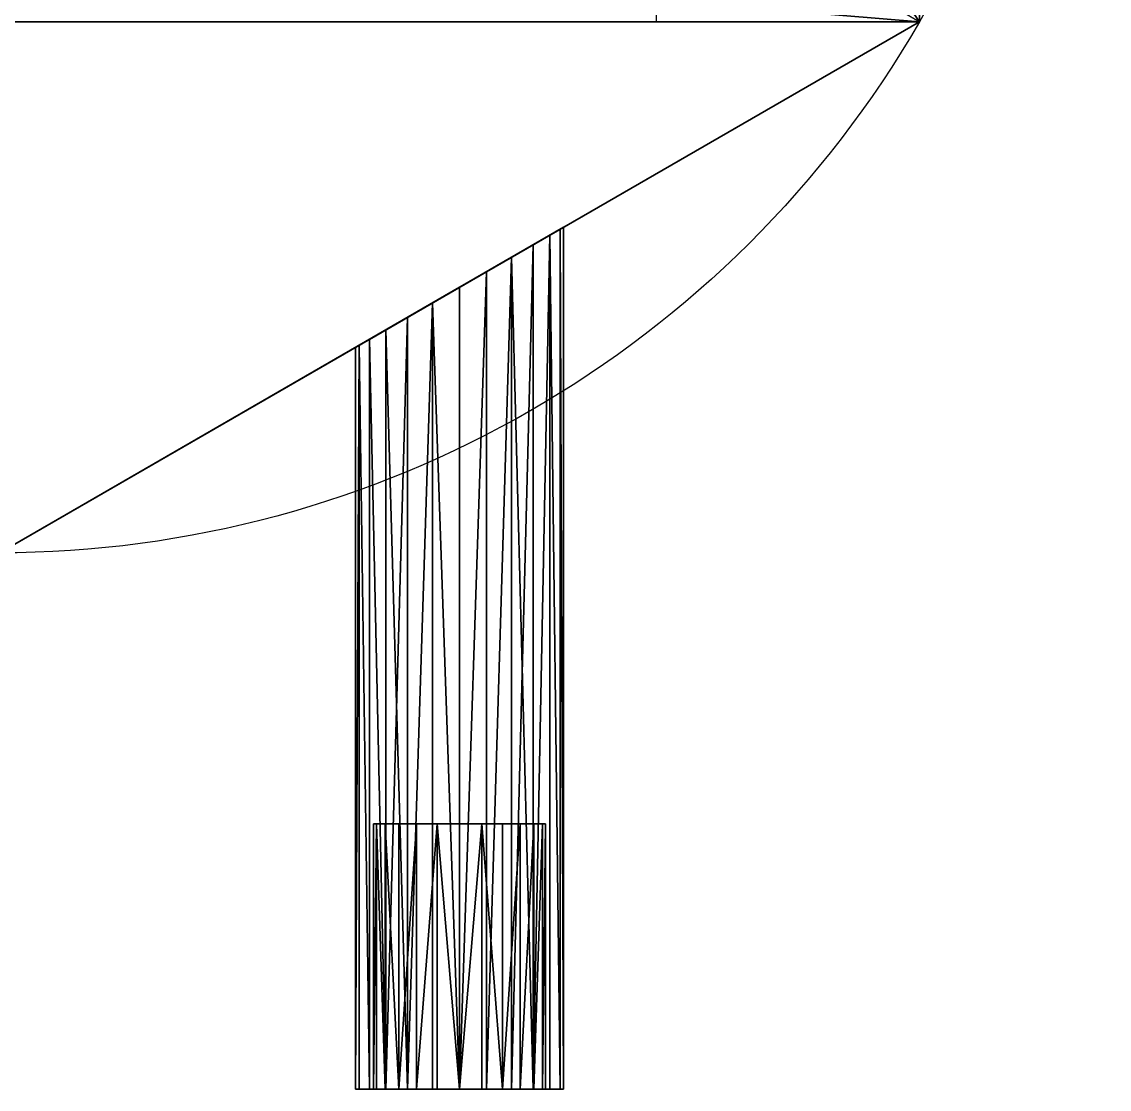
# Model space of a CAD drawing. Extents: x -1.04 to 1.04, y -1.51 to 1.
# Drawn here: x 0.021 to 1.045, y -1.505 to -0.5 of the extents above; entities that cross this region are included whole.
import ezdxf

# ---------------------------------------------------------------- set-up
doc = ezdxf.new("R2010")
doc.units = 0
doc.layers.get('0').update_dxf_attribs({"color": 13, "linetype": 'CONTINUOUS'})

msp = doc.modelspace()

# ---------------------------------------------------------------- linework, layer by layer
for p, q in [((0.866, -0.5, 1), (0.866, -0.5, 0.5)), ((0.5276, -0.6954, 0.7754), (0.5179, -0.701, 0.799)), ((0.5276, -0.6954, 0.7246), (0.5179, -0.701, 0.701)), ((0.531, -0.6934, 0.75), (0.5276, -0.6954, 0.7754)), ((0.5276, -0.6954, 0.7246), (0.531, -0.6934, 0.75)), ((0.5276, -1.505, 0.7246), (0.5276, -0.6954, 0.7246)), ((0.5276, -1.505, 0.7754), (0.5276, -0.6954, 0.7754)), ((0.531, -1.505, 0.75), (0.531, -0.6934, 0.75)), ((0.5023, -0.71, 0.6807), (0.5179, -0.701, 0.701)), ((0.5179, -0.701, 0.799), (0.5023, -0.71, 0.8193)), ((0.5179, -1.505, 0.799), (0.5179, -0.701, 0.799)), ((0.5179, -1.505, 0.701), (0.5179, -0.701, 0.701)), ((0.482, -0.7217, 0.6652), (0.5023, -0.71, 0.6807)), ((0.5023, -0.71, 0.8193), (0.482, -0.7217, 0.8348)), ((0.5023, -1.505, 0.8193), (0.5023, -0.71, 0.8193)), ((0.5023, -1.505, 0.6807), (0.5023, -0.71, 0.6807)), ((0.4584, -0.7354, 0.6554), (0.482, -0.7217, 0.6652)), ((0.482, -0.7217, 0.8348), (0.4584, -0.7354, 0.8446)), ((0.482, -1.505, 0.8348), (0.482, -0.7217, 0.8348)), ((0.482, -1.505, 0.6652), (0.482, -0.7217, 0.6652)), ((0.433, -0.75, 0.652), (0.4584, -0.7354, 0.6554)), ((0.4584, -0.7354, 0.8446), (0.433, -0.75, 0.848)), ((0.4584, -1.505, 0.8446), (0.4584, -0.7354, 0.8446)), ((0.4584, -1.505, 0.6554), (0.4584, -0.7354, 0.6554)), ((0.4077, -0.7646, 0.8446), (0.433, -0.75, 0.848)), ((0.433, -0.75, 0.652), (0.4077, -0.7646, 0.6554)), ((0.433, -1.505, 0.848), (0.433, -0.75, 0.848)), ((0.433, -1.505, 0.652), (0.433, -0.75, 0.652)), ((0.4077, -0.7646, 0.8446), (0.384, -0.7783, 0.8348)), ((0.384, -0.7783, 0.6652), (0.4077, -0.7646, 0.6554)), ((0.4077, -1.505, 0.8446), (0.4077, -0.7646, 0.8446)), ((0.4077, -1.505, 0.6554), (0.4077, -0.7646, 0.6554)), ((0.384, -0.7783, 0.8348), (0.3637, -0.79, 0.8193)), ((0.384, -0.7783, 0.6652), (0.3637, -0.79, 0.6807)), ((0.384, -1.505, 0.8348), (0.384, -0.7783, 0.8348)), ((0.384, -1.505, 0.6652), (0.384, -0.7783, 0.6652)), ((0.3637, -0.79, 0.6807), (0.3482, -0.799, 0.701)), ((0.3482, -0.799, 0.799), (0.3637, -0.79, 0.8193)), ((0.3637, -1.505, 0.8193), (0.3637, -0.79, 0.8193)), ((0.3637, -1.505, 0.6807), (0.3637, -0.79, 0.6807)), ((0.335, -0.8066, 0.75), (0.3384, -0.8046, 0.7246)), ((0.335, -0.8066, 0.75), (0.3384, -0.8046, 0.7754)), ((0.335, -1.505, 0.75), (0.335, -0.8066, 0.75)), ((0.3482, -0.799, 0.799), (0.3384, -0.8046, 0.7754)), ((0.3482, -0.799, 0.701), (0.3384, -0.8046, 0.7246)), ((0.3384, -1.505, 0.7754), (0.3384, -0.8046, 0.7754)), ((0.3384, -1.505, 0.7246), (0.3384, -0.8046, 0.7246)), ((0.3482, -1.505, 0.799), (0.3482, -0.799, 0.799)), ((0.3482, -1.505, 0.701), (0.3482, -0.799, 0.701)), ((0.3521, -1.505, 0.75), (0.3521, -1.255, 0.75)), ((0.3549, -1.505, 0.7709), (0.3549, -1.255, 0.7709)), ((0.3549, -1.505, 0.7291), (0.3549, -1.255, 0.7291)), ((0.363, -1.505, 0.7904), (0.363, -1.255, 0.7904)), ((0.363, -1.505, 0.7096), (0.363, -1.255, 0.7096)), ((0.3758, -1.505, 0.8072), (0.3758, -1.255, 0.8072)), ((0.3758, -1.505, 0.6928), (0.3758, -1.255, 0.6928)), ((0.3926, -1.505, 0.82), (0.3926, -1.255, 0.82)), ((0.3926, -1.505, 0.68), (0.3926, -1.255, 0.68)), ((0.4121, -1.505, 0.8281), (0.4121, -1.255, 0.8281)), ((0.4121, -1.505, 0.6719), (0.4121, -1.255, 0.6719)), ((0.433, -1.505, 0.8309), (0.433, -1.255, 0.8309)), ((0.433, -1.505, 0.6691), (0.433, -1.255, 0.6691)), ((0.4539, -1.505, 0.8281), (0.4539, -1.255, 0.8281)), ((0.4539, -1.505, 0.6719), (0.4539, -1.255, 0.6719)), ((0.4734, -1.505, 0.82), (0.4734, -1.255, 0.82)), ((0.4734, -1.505, 0.68), (0.4734, -1.255, 0.68)), ((0.4902, -1.505, 0.6928), (0.4902, -1.255, 0.6928)), ((0.4902, -1.505, 0.8072), (0.4902, -1.255, 0.8072)), ((0.503, -1.505, 0.7096), (0.503, -1.255, 0.7096)), ((0.503, -1.505, 0.7904), (0.503, -1.255, 0.7904)), ((0.5111, -1.505, 0.7291), (0.5111, -1.255, 0.7291)), ((0.5111, -1.505, 0.7709), (0.5111, -1.255, 0.7709)), ((0.5139, -1.505, 0.75), (0.5139, -1.255, 0.75))]:
    msp.add_line(p, q)
msp.add_polyline3d([(0.5276, -1.505, 0.7246), (0.531, -1.505, 0.75), (0.5276, -1.505, 0.7754), (0.5179, -1.505, 0.799), (0.5023, -1.505, 0.8193), (0.482, -1.505, 0.8348), (0.4584, -1.505, 0.8446), (0.433, -1.505, 0.848), (0.4077, -1.505, 0.8446), (0.384, -1.505, 0.8348), (0.3637, -1.505, 0.8193), (0.3482, -1.505, 0.799), (0.3384, -1.505, 0.7754), (0.335, -1.505, 0.75), (0.3384, -1.505, 0.7246), (0.3482, -1.505, 0.701), (0.3637, -1.505, 0.6807), (0.384, -1.505, 0.6652), (0.4077, -1.505, 0.6554), (0.433, -1.505, 0.652), (0.4584, -1.505, 0.6554), (0.482, -1.505, 0.6652), (0.5023, -1.505, 0.6807), (0.5179, -1.505, 0.701), (0.5276, -1.505, 0.7246)], close=True)
at = {"extrusion": (-4.23965e-16, -1, 2.2564e-16)}
for centre in [(0.433, 0.75, 1.255), (0.433, 0.75, 1.505)]:
    msp.add_circle(centre, 0.0809, dxfattribs=at)
at = {"extrusion": (-1.4231e-16, -1.54468e-16, -1)}
for centre, start, end in [((0, 0, -1), 150, 210), ((0, 0, -0.5), 150, 210), ((0, 0, -1), 210, 270), ((0, 0, -0.5), 210, 270)]:
    msp.add_arc(centre, 1, start, end, dxfattribs=at)

# ---------------------------------------------------------------- meshes
mesh = msp.add_polyface()
corners = [(-0.3708, 0, 0.5), (-0.3708, 0.2141, 0.5), (-0.3708, -0.2141, 0.5), (0, -1, 0.5), (-0.866, 0, 0.5), (-0.866, -0.5, 0.5), (-0.866, 0.5, 0.5), (-0.5, 0.7113, 0.5), (0, -0.4281, 0.5), (0.866, -0.5, 0.5), (0.3708, -0.2141, 0.5), (0.3708, 0.2141, 0.5), (0, 1, 0.5), (-0.2524, 0.2824, 0.5), (0, 0.4281, 0.5), (0.866, 0.5, 0.5)]
mesh.append_faces([[corners[k] for k in face] for face in [(3, 4, 5)]], dxfattribs={"vtx0": -1})
mesh.append_faces([[corners[k] for k in face] for face in [(4, 3, 6), (6, 2, 7), (2, 3, 8), (8, 9, 10), (10, 9, 11), (7, 1, 12), (12, 11, 15), (15, 11, 9)]], dxfattribs={"vtx0": -1, "vtx1": -1})
mesh.append_faces([[corners[k] for k in face] for face in [(6, 3, 2), (1, 7, 2)]], dxfattribs={"vtx0": -1, "vtx1": -1, "vtx2": -1})
mesh.append_faces([[corners[k] for k in face] for face in [(8, 3, 9), (12, 1, 13), (12, 13, 14), (12, 14, 11)]], dxfattribs={"vtx0": -1, "vtx2": -1})
mesh.append_faces([[corners[k] for k in face] for face in [(0, 1, 2)]], dxfattribs={"vtx1": -1})
mesh = msp.add_polyface()
corners = [(0.866, -0.5, 1), (0, -0.5, 1), (0, -1, 1), (0.618, -0.5, 1), (0.618, -0.3568, 1), (0.618, 0.5, 1), (0, 1, 1), (0, 0.5, 1), (0.866, 0.5, 1), (0.618, 0.3568, 1)]
mesh.append_faces([[corners[k] for k in face] for face in [(0, 1, 2), (5, 6, 7)]], dxfattribs={"vtx0": -1})
mesh.append_faces([[corners[k] for k in face] for face in [(1, 0, 3), (3, 0, 4), (6, 5, 8), (8, 4, 0)]], dxfattribs={"vtx0": -1, "vtx1": -1})
mesh.append_faces([[corners[k] for k in face] for face in [(8, 5, 9), (8, 9, 4)]], dxfattribs={"vtx0": -1, "vtx2": -1})
mesh = msp.add_polyface()
corners = [(0.866, 0.5, 0.5), (0.866, -0.5, 1), (0.866, -0.5, 0.5), (0.866, 0.5, 1)]
mesh.append_faces([[corners[k] for k in face] for face in [(0, 1, 2), (1, 0, 3)]], dxfattribs={"vtx0": -1})
mesh = msp.add_polyface()
corners = [(0.866, -0.5, 0.5), (0.4584, -0.7354, 0.6554), (0, -1, 0.5), (0.482, -0.7217, 0.6652), (0.5023, -0.71, 0.6807), (0.866, -0.5, 1), (0.433, -0.75, 0.652), (0.5179, -0.701, 0.701), (0.5276, -0.6954, 0.7246), (0.531, -0.6934, 0.75), (0.5276, -0.6954, 0.7754), (0.5179, -0.701, 0.799), (0.5023, -0.71, 0.8193), (0.482, -0.7217, 0.8348), (0.4584, -0.7354, 0.8446), (0.433, -0.75, 0.848), (0.3637, -0.79, 0.6807), (0, -1, 1), (0.384, -0.7783, 0.6652), (0.4077, -0.7646, 0.6554), (0.3482, -0.799, 0.701), (0.3384, -0.8046, 0.7246), (0.335, -0.8066, 0.75), (0.3384, -0.8046, 0.7754), (0.3482, -0.799, 0.799), (0.3637, -0.79, 0.8193), (0.384, -0.7783, 0.8348), (0.4077, -0.7646, 0.8446)]
mesh.append_faces([[corners[k] for k in face] for face in [(0, 1, 2), (1, 0, 3), (3, 0, 4), (4, 5, 7), (7, 5, 8), (8, 5, 9), (9, 5, 10), (10, 5, 11), (11, 5, 12), (12, 5, 13), (13, 5, 14), (14, 5, 15), (2, 16, 17), (16, 2, 18), (18, 2, 19), (19, 2, 6), (17, 15, 5)]], dxfattribs={"vtx0": -1, "vtx1": -1})
mesh.append_faces([[corners[k] for k in face] for face in [(4, 0, 5), (2, 1, 6), (17, 16, 20), (17, 20, 21), (17, 21, 22), (17, 22, 23), (17, 23, 24), (17, 24, 25), (17, 25, 26), (17, 26, 27), (17, 27, 15)]], dxfattribs={"vtx0": -1, "vtx2": -1})
mesh = msp.add_polyface()
corners = [(0.4584, -0.7354, 0.6554), (0.4077, -0.7646, 0.6554), (0.433, -0.75, 0.652), (0.384, -0.7783, 0.6652), (0.482, -0.7217, 0.6652), (0.5023, -0.71, 0.6807), (0.3637, -0.79, 0.6807), (0.5179, -0.701, 0.701), (0.3482, -0.799, 0.701), (0.5276, -0.6954, 0.7246), (0.3384, -0.8046, 0.7246), (0.335, -0.8066, 0.75), (0.531, -0.6934, 0.75), (0.3384, -0.8046, 0.7754), (0.5276, -0.6954, 0.7754), (0.3482, -0.799, 0.799), (0.5179, -0.701, 0.799), (0.5023, -0.71, 0.8193), (0.3637, -0.79, 0.8193), (0.482, -0.7217, 0.8348), (0.384, -0.7783, 0.8348), (0.4077, -0.7646, 0.8446), (0.4584, -0.7354, 0.8446), (0.433, -0.75, 0.848)]
mesh.append_faces([[corners[k] for k in face] for face in [(0, 1, 2), (21, 22, 23)]], dxfattribs={"vtx0": -1})
mesh.append_faces([[corners[k] for k in face] for face in [(1, 0, 3), (3, 5, 6), (6, 7, 8), (8, 9, 10), (10, 9, 11), (11, 12, 13), (13, 14, 15), (15, 17, 18), (18, 19, 20), (20, 19, 21)]], dxfattribs={"vtx0": -1, "vtx1": -1})
mesh.append_faces([[corners[k] for k in face] for face in [(3, 0, 4), (3, 4, 5), (6, 5, 7), (8, 7, 9), (11, 9, 12), (13, 12, 14), (15, 14, 16), (15, 16, 17), (18, 17, 19), (21, 19, 22)]], dxfattribs={"vtx0": -1, "vtx2": -1})
mesh = msp.add_polyface()
corners = [(0.5276, -1.505, 0.7754), (0.5179, -0.701, 0.799), (0.5179, -1.505, 0.799), (0.5276, -0.6954, 0.7754)]
mesh.append_faces([[corners[k] for k in face] for face in [(0, 1, 2), (1, 0, 3)]], dxfattribs={"vtx0": -1})
mesh = msp.add_polyface()
corners = [(0.5179, -0.701, 0.701), (0.5276, -1.505, 0.7246), (0.5179, -1.505, 0.701), (0.5276, -0.6954, 0.7246)]
mesh.append_faces([[corners[k] for k in face] for face in [(0, 1, 2), (1, 0, 3)]], dxfattribs={"vtx0": -1})
mesh = msp.add_polyface()
corners = [(0.5276, -0.6954, 0.7246), (0.531, -1.505, 0.75), (0.5276, -1.505, 0.7246), (0.531, -0.6934, 0.75)]
mesh.append_faces([[corners[k] for k in face] for face in [(0, 1, 2), (1, 0, 3)]], dxfattribs={"vtx0": -1})
mesh = msp.add_polyface()
corners = [(0.531, -1.505, 0.75), (0.5276, -0.6954, 0.7754), (0.5276, -1.505, 0.7754), (0.531, -0.6934, 0.75)]
mesh.append_faces([[corners[k] for k in face] for face in [(0, 1, 2), (1, 0, 3)]], dxfattribs={"vtx0": -1})
mesh = msp.add_polyface()
corners = [(0.5179, -0.701, 0.799), (0.5023, -1.505, 0.8193), (0.5179, -1.505, 0.799), (0.5023, -0.71, 0.8193)]
mesh.append_faces([[corners[k] for k in face] for face in [(0, 1, 2), (1, 0, 3)]], dxfattribs={"vtx0": -1})
mesh = msp.add_polyface()
corners = [(0.5023, -1.505, 0.6807), (0.5179, -0.701, 0.701), (0.5179, -1.505, 0.701), (0.5023, -0.71, 0.6807)]
mesh.append_faces([[corners[k] for k in face] for face in [(0, 1, 2), (1, 0, 3)]], dxfattribs={"vtx0": -1})
mesh = msp.add_polyface()
corners = [(0.482, -1.505, 0.8348), (0.5023, -0.71, 0.8193), (0.482, -0.7217, 0.8348), (0.5023, -1.505, 0.8193)]
mesh.append_faces([[corners[k] for k in face] for face in [(0, 1, 2), (1, 0, 3)]], dxfattribs={"vtx0": -1})
mesh = msp.add_polyface()
corners = [(0.482, -0.7217, 0.6652), (0.5023, -1.505, 0.6807), (0.482, -1.505, 0.6652), (0.5023, -0.71, 0.6807)]
mesh.append_faces([[corners[k] for k in face] for face in [(0, 1, 2), (1, 0, 3)]], dxfattribs={"vtx0": -1})
mesh = msp.add_polyface()
corners = [(0.4584, -1.505, 0.8446), (0.482, -0.7217, 0.8348), (0.4584, -0.7354, 0.8446), (0.482, -1.505, 0.8348)]
mesh.append_faces([[corners[k] for k in face] for face in [(0, 1, 2), (1, 0, 3)]], dxfattribs={"vtx0": -1})
mesh = msp.add_polyface()
corners = [(0.482, -0.7217, 0.6652), (0.4584, -1.505, 0.6554), (0.4584, -0.7354, 0.6554), (0.482, -1.505, 0.6652)]
mesh.append_faces([[corners[k] for k in face] for face in [(0, 1, 2), (1, 0, 3)]], dxfattribs={"vtx0": -1})
mesh = msp.add_polyface()
corners = [(0.433, -1.505, 0.848), (0.4584, -0.7354, 0.8446), (0.433, -0.75, 0.848), (0.4584, -1.505, 0.8446)]
mesh.append_faces([[corners[k] for k in face] for face in [(0, 1, 2), (1, 0, 3)]], dxfattribs={"vtx0": -1})
mesh = msp.add_polyface()
corners = [(0.4584, -0.7354, 0.6554), (0.433, -1.505, 0.652), (0.433, -0.75, 0.652), (0.4584, -1.505, 0.6554)]
mesh.append_faces([[corners[k] for k in face] for face in [(0, 1, 2), (1, 0, 3)]], dxfattribs={"vtx0": -1})
mesh = msp.add_polyface()
corners = [(0.4077, -0.7646, 0.6554), (0.433, -1.505, 0.652), (0.4077, -1.505, 0.6554), (0.433, -0.75, 0.652)]
mesh.append_faces([[corners[k] for k in face] for face in [(0, 1, 2), (1, 0, 3)]], dxfattribs={"vtx0": -1})
mesh = msp.add_polyface()
corners = [(0.433, -1.505, 0.848), (0.4077, -0.7646, 0.8446), (0.4077, -1.505, 0.8446), (0.433, -0.75, 0.848)]
mesh.append_faces([[corners[k] for k in face] for face in [(0, 1, 2), (1, 0, 3)]], dxfattribs={"vtx0": -1})
mesh = msp.add_polyface()
corners = [(0.384, -1.505, 0.8348), (0.4077, -0.7646, 0.8446), (0.384, -0.7783, 0.8348), (0.4077, -1.505, 0.8446)]
mesh.append_faces([[corners[k] for k in face] for face in [(0, 1, 2), (1, 0, 3)]], dxfattribs={"vtx0": -1})
mesh = msp.add_polyface()
corners = [(0.4077, -0.7646, 0.6554), (0.384, -1.505, 0.6652), (0.384, -0.7783, 0.6652), (0.4077, -1.505, 0.6554)]
mesh.append_faces([[corners[k] for k in face] for face in [(0, 1, 2), (1, 0, 3)]], dxfattribs={"vtx0": -1})
mesh = msp.add_polyface()
corners = [(0.384, -1.505, 0.8348), (0.3637, -0.79, 0.8193), (0.3637, -1.505, 0.8193), (0.384, -0.7783, 0.8348)]
mesh.append_faces([[corners[k] for k in face] for face in [(0, 1, 2), (1, 0, 3)]], dxfattribs={"vtx0": -1})
mesh = msp.add_polyface()
corners = [(0.384, -0.7783, 0.6652), (0.3637, -1.505, 0.6807), (0.3637, -0.79, 0.6807), (0.384, -1.505, 0.6652)]
mesh.append_faces([[corners[k] for k in face] for face in [(0, 1, 2), (1, 0, 3)]], dxfattribs={"vtx0": -1})
mesh = msp.add_polyface()
corners = [(0.3637, -1.505, 0.8193), (0.3482, -0.799, 0.799), (0.3482, -1.505, 0.799), (0.3637, -0.79, 0.8193)]
mesh.append_faces([[corners[k] for k in face] for face in [(0, 1, 2), (1, 0, 3)]], dxfattribs={"vtx0": -1})
mesh = msp.add_polyface()
corners = [(0.3482, -0.799, 0.701), (0.3637, -1.505, 0.6807), (0.3482, -1.505, 0.701), (0.3637, -0.79, 0.6807)]
mesh.append_faces([[corners[k] for k in face] for face in [(0, 1, 2), (1, 0, 3)]], dxfattribs={"vtx0": -1})
mesh = msp.add_polyface()
corners = [(0.335, -1.505, 0.75), (0.3384, -0.8046, 0.7246), (0.3384, -1.505, 0.7246), (0.335, -0.8066, 0.75)]
mesh.append_faces([[corners[k] for k in face] for face in [(0, 1, 2), (1, 0, 3)]], dxfattribs={"vtx0": -1})
mesh = msp.add_polyface()
corners = [(0.3384, -0.8046, 0.7754), (0.335, -1.505, 0.75), (0.3384, -1.505, 0.7754), (0.335, -0.8066, 0.75)]
mesh.append_faces([[corners[k] for k in face] for face in [(0, 1, 2), (1, 0, 3)]], dxfattribs={"vtx0": -1})
mesh = msp.add_polyface()
corners = [(0.3482, -1.505, 0.799), (0.3384, -0.8046, 0.7754), (0.3384, -1.505, 0.7754), (0.3482, -0.799, 0.799)]
mesh.append_faces([[corners[k] for k in face] for face in [(0, 1, 2), (1, 0, 3)]], dxfattribs={"vtx0": -1})
mesh = msp.add_polyface()
corners = [(0.3384, -0.8046, 0.7246), (0.3482, -1.505, 0.701), (0.3384, -1.505, 0.7246), (0.3482, -0.799, 0.701)]
mesh.append_faces([[corners[k] for k in face] for face in [(0, 1, 2), (1, 0, 3)]], dxfattribs={"vtx0": -1})
mesh = msp.add_polyface()
corners = [(0.4539, -1.255, 0.6719), (0.4121, -1.255, 0.6719), (0.433, -1.255, 0.6691), (0.4734, -1.255, 0.68), (0.3926, -1.255, 0.68), (0.4902, -1.255, 0.6928), (0.3758, -1.255, 0.6928), (0.503, -1.255, 0.7096), (0.363, -1.255, 0.7096), (0.5111, -1.255, 0.7291), (0.3549, -1.255, 0.7291), (0.5139, -1.255, 0.75), (0.3521, -1.255, 0.75), (0.5111, -1.255, 0.7709), (0.3549, -1.255, 0.7709), (0.503, -1.255, 0.7904), (0.363, -1.255, 0.7904), (0.4902, -1.255, 0.8072), (0.3758, -1.255, 0.8072), (0.4734, -1.255, 0.82), (0.3926, -1.255, 0.82), (0.4539, -1.255, 0.8281), (0.4121, -1.255, 0.8281), (0.433, -1.255, 0.8309)]
mesh.append_faces([[corners[k] for k in face] for face in [(0, 1, 2), (22, 21, 23)]], dxfattribs={"vtx0": -1})
mesh.append_faces([[corners[k] for k in face] for face in [(1, 3, 4), (4, 5, 6), (6, 7, 8), (8, 9, 10), (10, 11, 12), (12, 13, 14), (14, 15, 16), (16, 17, 18), (18, 19, 20), (20, 21, 22)]], dxfattribs={"vtx0": -1, "vtx1": -1})
mesh.append_faces([[corners[k] for k in face] for face in [(1, 0, 3), (4, 3, 5), (6, 5, 7), (8, 7, 9), (10, 9, 11), (12, 11, 13), (14, 13, 15), (16, 15, 17), (18, 17, 19), (20, 19, 21)]], dxfattribs={"vtx0": -1, "vtx2": -1})
mesh = msp.add_polyface()
corners = [(0.3521, -1.505, 0.75), (0.3549, -1.255, 0.7709), (0.3549, -1.505, 0.7709), (0.3521, -1.255, 0.75)]
mesh.append_faces([[corners[k] for k in face] for face in [(0, 1, 2), (1, 0, 3)]], dxfattribs={"vtx0": -1})
mesh = msp.add_polyface()
corners = [(0.3549, -1.255, 0.7291), (0.3521, -1.505, 0.75), (0.3549, -1.505, 0.7291), (0.3521, -1.255, 0.75)]
mesh.append_faces([[corners[k] for k in face] for face in [(0, 1, 2), (1, 0, 3)]], dxfattribs={"vtx0": -1})
mesh = msp.add_polyface()
corners = [(0.3549, -1.255, 0.7709), (0.363, -1.505, 0.7904), (0.3549, -1.505, 0.7709), (0.363, -1.255, 0.7904)]
mesh.append_faces([[corners[k] for k in face] for face in [(0, 1, 2), (1, 0, 3)]], dxfattribs={"vtx0": -1})
mesh = msp.add_polyface()
corners = [(0.363, -1.505, 0.7096), (0.3549, -1.255, 0.7291), (0.3549, -1.505, 0.7291), (0.363, -1.255, 0.7096)]
mesh.append_faces([[corners[k] for k in face] for face in [(0, 1, 2), (1, 0, 3)]], dxfattribs={"vtx0": -1})
mesh = msp.add_polyface()
corners = [(0.363, -1.255, 0.7904), (0.3758, -1.505, 0.8072), (0.363, -1.505, 0.7904), (0.3758, -1.255, 0.8072)]
mesh.append_faces([[corners[k] for k in face] for face in [(0, 1, 2), (1, 0, 3)]], dxfattribs={"vtx0": -1})
mesh = msp.add_polyface()
corners = [(0.3758, -1.505, 0.6928), (0.363, -1.255, 0.7096), (0.363, -1.505, 0.7096), (0.3758, -1.255, 0.6928)]
mesh.append_faces([[corners[k] for k in face] for face in [(0, 1, 2), (1, 0, 3)]], dxfattribs={"vtx0": -1})
mesh = msp.add_polyface()
corners = [(0.3926, -1.255, 0.82), (0.3758, -1.505, 0.8072), (0.3758, -1.255, 0.8072), (0.3926, -1.505, 0.82)]
mesh.append_faces([[corners[k] for k in face] for face in [(0, 1, 2), (1, 0, 3)]], dxfattribs={"vtx0": -1})
mesh = msp.add_polyface()
corners = [(0.3758, -1.505, 0.6928), (0.3926, -1.255, 0.68), (0.3758, -1.255, 0.6928), (0.3926, -1.505, 0.68)]
mesh.append_faces([[corners[k] for k in face] for face in [(0, 1, 2), (1, 0, 3)]], dxfattribs={"vtx0": -1})
mesh = msp.add_polyface()
corners = [(0.4121, -1.255, 0.8281), (0.3926, -1.505, 0.82), (0.3926, -1.255, 0.82), (0.4121, -1.505, 0.8281)]
mesh.append_faces([[corners[k] for k in face] for face in [(0, 1, 2), (1, 0, 3)]], dxfattribs={"vtx0": -1})
mesh = msp.add_polyface()
corners = [(0.3926, -1.505, 0.68), (0.4121, -1.255, 0.6719), (0.3926, -1.255, 0.68), (0.4121, -1.505, 0.6719)]
mesh.append_faces([[corners[k] for k in face] for face in [(0, 1, 2), (1, 0, 3)]], dxfattribs={"vtx0": -1})
mesh = msp.add_polyface()
corners = [(0.4121, -1.255, 0.8281), (0.433, -1.505, 0.8309), (0.4121, -1.505, 0.8281), (0.433, -1.255, 0.8309)]
mesh.append_faces([[corners[k] for k in face] for face in [(0, 1, 2), (1, 0, 3)]], dxfattribs={"vtx0": -1})
mesh = msp.add_polyface()
corners = [(0.433, -1.505, 0.6691), (0.4121, -1.255, 0.6719), (0.4121, -1.505, 0.6719), (0.433, -1.255, 0.6691)]
mesh.append_faces([[corners[k] for k in face] for face in [(0, 1, 2), (1, 0, 3)]], dxfattribs={"vtx0": -1})
mesh = msp.add_polyface()
corners = [(0.4539, -1.255, 0.8281), (0.433, -1.505, 0.8309), (0.433, -1.255, 0.8309), (0.4539, -1.505, 0.8281)]
mesh.append_faces([[corners[k] for k in face] for face in [(0, 1, 2), (1, 0, 3)]], dxfattribs={"vtx0": -1})
mesh = msp.add_polyface()
corners = [(0.433, -1.505, 0.6691), (0.4539, -1.255, 0.6719), (0.433, -1.255, 0.6691), (0.4539, -1.505, 0.6719)]
mesh.append_faces([[corners[k] for k in face] for face in [(0, 1, 2), (1, 0, 3)]], dxfattribs={"vtx0": -1})
mesh = msp.add_polyface()
corners = [(0.4539, -1.255, 0.8281), (0.4734, -1.505, 0.82), (0.4539, -1.505, 0.8281), (0.4734, -1.255, 0.82)]
mesh.append_faces([[corners[k] for k in face] for face in [(0, 1, 2), (1, 0, 3)]], dxfattribs={"vtx0": -1})
mesh = msp.add_polyface()
corners = [(0.4734, -1.505, 0.68), (0.4539, -1.255, 0.6719), (0.4539, -1.505, 0.6719), (0.4734, -1.255, 0.68)]
mesh.append_faces([[corners[k] for k in face] for face in [(0, 1, 2), (1, 0, 3)]], dxfattribs={"vtx0": -1})
mesh = msp.add_polyface()
corners = [(0.4734, -1.505, 0.68), (0.4902, -1.255, 0.6928), (0.4734, -1.255, 0.68), (0.4902, -1.505, 0.6928)]
mesh.append_faces([[corners[k] for k in face] for face in [(0, 1, 2), (1, 0, 3)]], dxfattribs={"vtx0": -1})
mesh = msp.add_polyface()
corners = [(0.4902, -1.255, 0.8072), (0.4734, -1.505, 0.82), (0.4734, -1.255, 0.82), (0.4902, -1.505, 0.8072)]
mesh.append_faces([[corners[k] for k in face] for face in [(0, 1, 2), (1, 0, 3)]], dxfattribs={"vtx0": -1})
mesh = msp.add_polyface()
corners = [(0.503, -1.255, 0.7096), (0.4902, -1.505, 0.6928), (0.503, -1.505, 0.7096), (0.4902, -1.255, 0.6928)]
mesh.append_faces([[corners[k] for k in face] for face in [(0, 1, 2), (1, 0, 3)]], dxfattribs={"vtx0": -1})
mesh = msp.add_polyface()
corners = [(0.4902, -1.505, 0.8072), (0.503, -1.255, 0.7904), (0.503, -1.505, 0.7904), (0.4902, -1.255, 0.8072)]
mesh.append_faces([[corners[k] for k in face] for face in [(0, 1, 2), (1, 0, 3)]], dxfattribs={"vtx0": -1})
mesh = msp.add_polyface()
corners = [(0.5111, -1.255, 0.7291), (0.503, -1.505, 0.7096), (0.5111, -1.505, 0.7291), (0.503, -1.255, 0.7096)]
mesh.append_faces([[corners[k] for k in face] for face in [(0, 1, 2), (1, 0, 3)]], dxfattribs={"vtx0": -1})
mesh = msp.add_polyface()
corners = [(0.503, -1.505, 0.7904), (0.5111, -1.255, 0.7709), (0.5111, -1.505, 0.7709), (0.503, -1.255, 0.7904)]
mesh.append_faces([[corners[k] for k in face] for face in [(0, 1, 2), (1, 0, 3)]], dxfattribs={"vtx0": -1})
mesh = msp.add_polyface()
corners = [(0.5139, -1.255, 0.75), (0.5111, -1.505, 0.7291), (0.5139, -1.505, 0.75), (0.5111, -1.255, 0.7291)]
mesh.append_faces([[corners[k] for k in face] for face in [(0, 1, 2), (1, 0, 3)]], dxfattribs={"vtx0": -1})
mesh = msp.add_polyface()
corners = [(0.5111, -1.505, 0.7709), (0.5139, -1.255, 0.75), (0.5139, -1.505, 0.75), (0.5111, -1.255, 0.7709)]
mesh.append_faces([[corners[k] for k in face] for face in [(0, 1, 2), (1, 0, 3)]], dxfattribs={"vtx0": -1})
mesh = msp.add_polyface()
corners = [(0.4584, -1.505, 0.6554), (0.4077, -1.505, 0.6554), (0.433, -1.505, 0.652), (0.482, -1.505, 0.6652), (0.384, -1.505, 0.6652), (0.433, -1.505, 0.6691), (0.4539, -1.505, 0.6719), (0.5023, -1.505, 0.6807), (0.4734, -1.505, 0.68), (0.4902, -1.505, 0.6928), (0.5179, -1.505, 0.701), (0.503, -1.505, 0.7096), (0.5276, -1.505, 0.7246), (0.5111, -1.505, 0.7291), (0.531, -1.505, 0.75), (0.5139, -1.505, 0.75), (0.5276, -1.505, 0.7754), (0.5111, -1.505, 0.7709), (0.503, -1.505, 0.7904), (0.5179, -1.505, 0.799), (0.4902, -1.505, 0.8072), (0.5023, -1.505, 0.8193), (0.4734, -1.505, 0.82), (0.482, -1.505, 0.8348), (0.4539, -1.505, 0.8281), (0.433, -1.505, 0.8309), (0.4121, -1.505, 0.6719), (0.3637, -1.505, 0.6807), (0.3926, -1.505, 0.68), (0.3758, -1.505, 0.6928), (0.3482, -1.505, 0.701), (0.363, -1.505, 0.7096), (0.3384, -1.505, 0.7246), (0.3549, -1.505, 0.7291), (0.335, -1.505, 0.75), (0.3521, -1.505, 0.75), (0.3549, -1.505, 0.7709), (0.3384, -1.505, 0.7754), (0.363, -1.505, 0.7904), (0.3482, -1.505, 0.799), (0.3758, -1.505, 0.8072), (0.3637, -1.505, 0.8193), (0.3926, -1.505, 0.82), (0.384, -1.505, 0.8348), (0.4121, -1.505, 0.8281), (0.4584, -1.505, 0.8446), (0.4077, -1.505, 0.8446), (0.433, -1.505, 0.848)]
mesh.append_faces([[corners[k] for k in face] for face in [(0, 1, 2), (46, 45, 47)]], dxfattribs={"vtx0": -1})
mesh.append_faces([[corners[k] for k in face] for face in [(1, 3, 4), (5, 3, 6), (6, 7, 8), (8, 7, 9), (9, 10, 11), (11, 12, 13), (13, 14, 15), (15, 16, 17), (17, 16, 18), (18, 19, 20), (20, 21, 22), (22, 23, 24), (24, 23, 25), (4, 26, 27), (26, 4, 5), (27, 29, 30), (30, 31, 32), (32, 33, 34), (34, 36, 37), (37, 38, 39), (39, 40, 41), (41, 42, 43), (43, 45, 46)]], dxfattribs={"vtx0": -1, "vtx1": -1})
mesh.append_faces([[corners[k] for k in face] for face in [(4, 3, 5), (43, 25, 23)]], dxfattribs={"vtx0": -1, "vtx1": -1, "vtx2": -1})
mesh.append_faces([[corners[k] for k in face] for face in [(1, 0, 3), (6, 3, 7), (9, 7, 10), (11, 10, 12), (13, 12, 14), (15, 14, 16), (18, 16, 19), (20, 19, 21), (22, 21, 23), (27, 26, 28), (27, 28, 29), (30, 29, 31), (32, 31, 33), (34, 33, 35), (34, 35, 36), (37, 36, 38), (39, 38, 40), (41, 40, 42), (43, 42, 44), (43, 44, 25), (43, 23, 45)]], dxfattribs={"vtx0": -1, "vtx2": -1})

doc.saveas('drawing.dxf')
